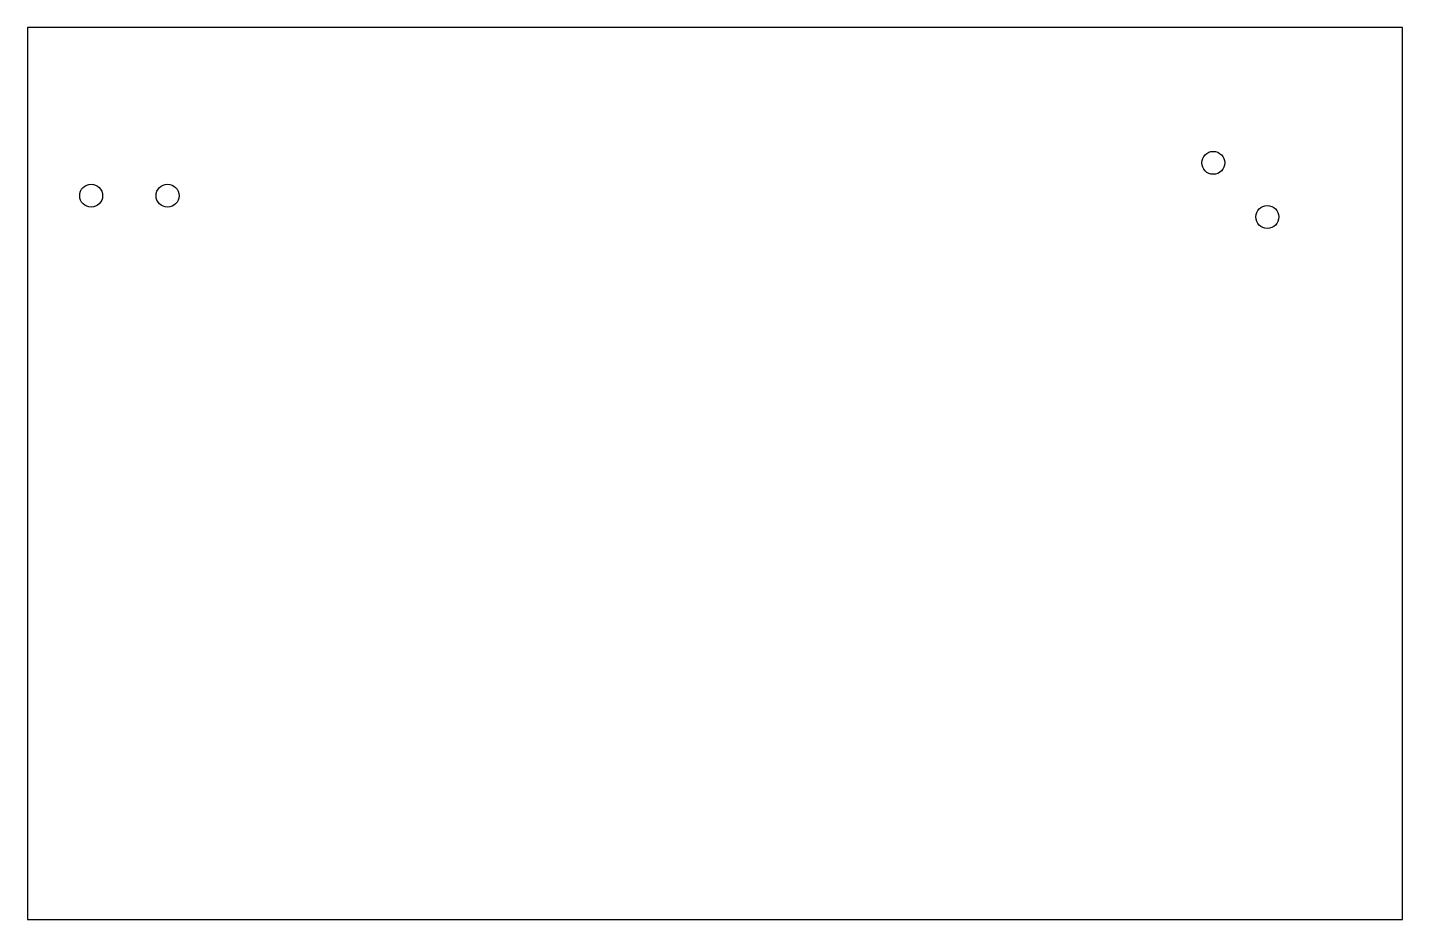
# Model space of a CAD drawing. Header units: millimetres. Extents: x -270 to 0, y 0 to 175.
import ezdxf

# ---------------------------------------------------------------- set-up
doc = ezdxf.new("R2010")
doc.units = ezdxf.units.MM

msp = doc.modelspace()

# ---------------------------------------------------------------- linework, layer by layer
at = {"color": 7, "linetype": 'Continuous', "lineweight": 25}
for p, q in [((-270, 175), (-270, 0)), ((0, 175), (-270, 175)), ((0, 0), (0, 175)), ((-270, 0), (0, 0))]:
    msp.add_line(p, q, dxfattribs=at)
for centre in [(-37.16, 148.45), (-257.5, 142), (-242.5, 142), (-26.55, 137.84)]:
    msp.add_circle(centre, 2.25, dxfattribs=at)

doc.saveas('drawing.dxf')
